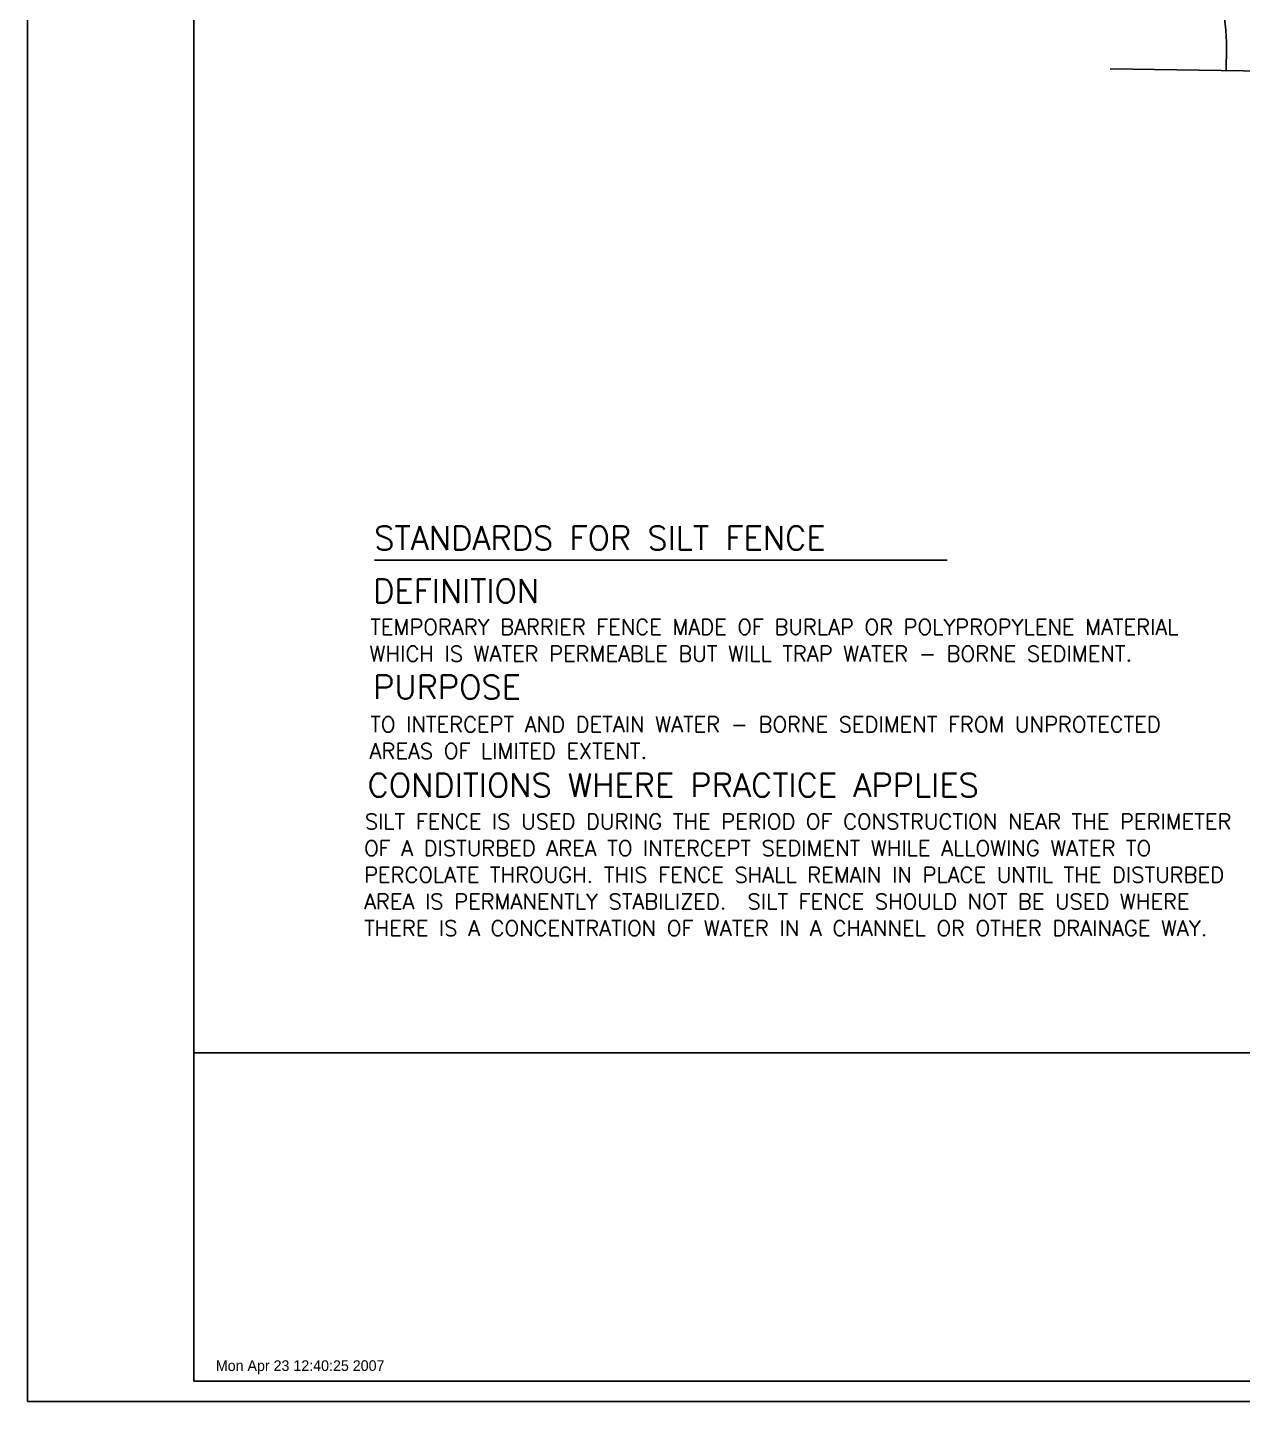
# Model space of a CAD drawing. Header units: inches. Extents: x 0 to 5400, y 0 to 3454.
# Drawn here: x 0 to 1027, y 0 to 1161 of the extents above; entities that cross this region are included whole.
import ezdxf

# ---------------------------------------------------------------- set-up
doc = ezdxf.new("R2010")
doc.units = ezdxf.units.IN
doc.header["$MEASUREMENT"] = 0
doc.layers.add('6', color=7, linetype='Continuous')
doc.layers.add('SHEET', color=4, linetype='Continuous')
doc.styles.add('SIMPLEX', font='simplex')
doc.styles.add('TMODELF', font='tmodelf')

msp = doc.modelspace()

# ---------------------------------------------------------------- linework, layer by layer
at = {"layer": '6', "color": 1, "linetype": 'Continuous', "flags": 128}
msp.add_lwpolyline([(994.2, 1221.9), (994.2, 1221.9, -0.128827), (1013.3, 1143.1), (1013.3, 1143.1), (1013, 1125.1)], format="xyb", dxfattribs=at)
msp.add_lwpolyline([(1253.2, 1120.8), (915.1, 1125.8)], dxfattribs=at)
at = {"layer": 'SHEET', "color": 20, "linetype": 'Continuous', "flags": 128}
msp.add_lwpolyline([(0, 0), (0, 3454.2), (5400, 3454.2), (5400, 0), (0, 0)], close=True, dxfattribs=at)
at = {"layer": 'SHEET', "color": 17, "linetype": 'Continuous', "flags": 128}
msp.add_lwpolyline([(140.7, 17.1), (5300.7, 17.1), (5300.7, 3437.1), (140.7, 3437.1), (140.7, 17.1)], close=True, dxfattribs=at)
at = {"layer": 'SHEET', "color": 4, "linetype": 'Continuous', "flags": 128}
msp.add_lwpolyline([(293.3, 710.8), (777.3, 710.8)], dxfattribs=at)
at = {"layer": 'SHEET', "color": 17, "linetype": 'Continuous', "flags": 128}
msp.add_lwpolyline([(5300.7, 294.6), (140.7, 294.6)], dxfattribs=at)

# ---------------------------------------------------------------- texts
at = {"layer": 'SHEET', "color": 4, "linetype": 'Continuous', "style": 'SIMPLEX'}
msp.add_text('STANDARDS FOR SILT FENCE', height=19.954, dxfattribs=at).set_placement((293.1, 719.5))
at = {"layer": 'SHEET', "color": 3, "linetype": 'Continuous', "style": 'SIMPLEX'}
msp.add_text('DEFINITION', height=19.95, dxfattribs=at).set_placement((292.2, 674.8))
at = {"layer": 'SHEET', "color": 2, "linetype": 'Continuous', "style": 'SIMPLEX'}
for s, height, p in [('TEMPORARY BARRIER FENCE MADE OF BURLAP OR POLYPROPYLENE MATERIAL', 13.065, (289.8, 647.8)), ('WHICH IS WATER PERMEABLE BUT WILL TRAP WATER - BORNE SEDIMENT.', 13.065, (289.2, 625.2)), ('PURPOSE', 19.95, (292.2, 593.6)), ('TO INTERCEPT AND DETAIN WATER - BORNE SEDIMENT FROM UNPROTECTED', 13.065, (289.8, 565.5)), ('AREAS OF LIMITED EXTENT.', 13.065, (289.2, 543)), ('CONDITIONS WHERE PRACTICE APPLIES', 19.954, (287.5, 510.7)), ('SILT FENCE IS USED DURING THE PERIOD OF CONSTRUCTION NEAR THE PERIMETER', 13.065, (285.1, 483.4)), ('OF A DISTURBED AREA TO INTERCEPT SEDIMENT WHILE ALLOWING WATER TO', 13.065, (284.5, 460.9)), ('PERCOLATE THROUGH. THIS FENCE SHALL REMAIN IN PLACE UNTIL THE DISTURBED', 13.065, (284.5, 438.4)), ('AREA IS PERMANENTLY STABILIZED.  SILT FENCE SHOULD NOT BE USED WHERE', 13.065, (284.5, 415.8)), ('THERE IS A CONCENTRATION OF WATER IN A CHANNEL OR OTHER DRAINAGE WAY.', 13.065, (284.5, 393.3))]:
    msp.add_text(s, height=height, dxfattribs=at).set_placement(p)
at = {"layer": 'SHEET', "color": 11, "linetype": 'Continuous', "style": 'TMODELF'}
msp.add_text('Mon Apr 23 12:40:25 2007', height=9, rotation=0.0117, dxfattribs=at).set_placement((159.2, 25.8))

doc.saveas('drawing.dxf')
